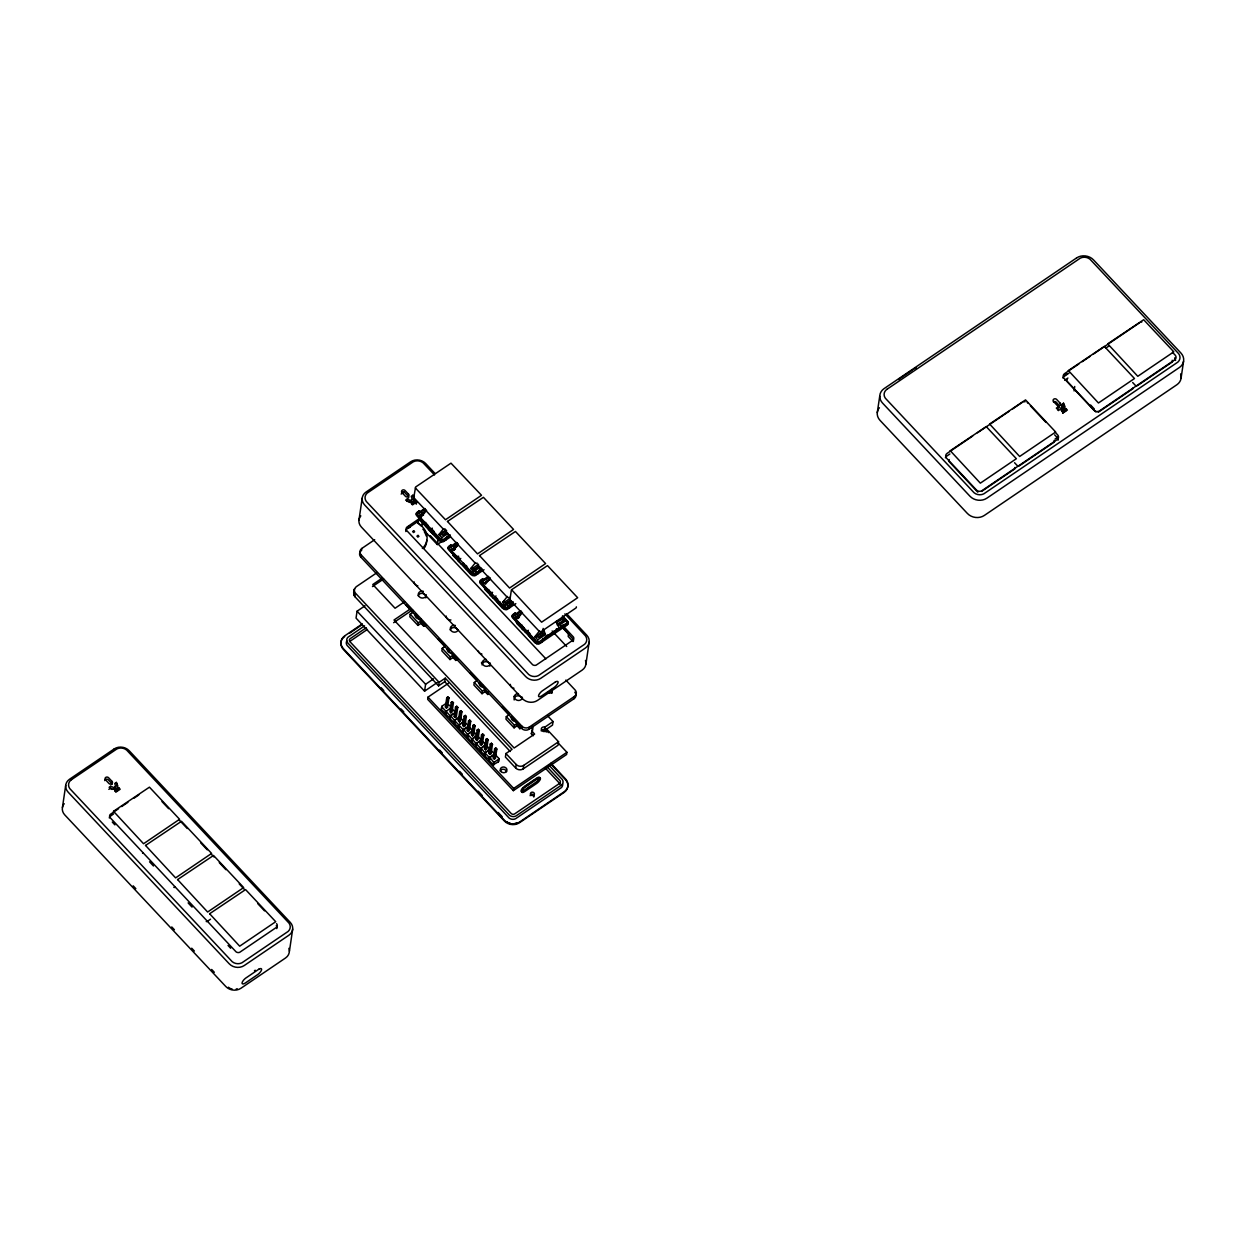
<?xml version="1.0" encoding="UTF-8"?>
<svg xmlns="http://www.w3.org/2000/svg" width="1246" height="1246" viewBox="0 0 1246 1246"><rect width="100%" height="100%" fill="white"/><g stroke="black" fill="none" stroke-linecap="round" stroke-linejoin="round"><path stroke-width="1.5" d="M537.073 778.345L537.073 778.345A3.427 1.215 -43.2 0 1 537.711 778.049L538.459 777.925A3.427 1.215 -43.2 0 1 538.677 779.389A3.427 1.215 -43.2 0 1 536.387 781.943L523.865 790.447A3.427 1.215 -43.2 0 1 521.856 790.556L521.949 789.871A3.427 1.215 -43.2 0 1 522.23 789.279M494.288 754.235L489.725 757.334L489.211 760.574L493.151 764.779L498.478 761.773L498.898 758.503L494.989 754.297M498.478 761.773L498.898 758.503M1175.585 360.437L1174.667 357.882M431.007 530.983L432.658 532.743L433.997 531.372L432.424 529.69L431.007 530.983L431.63 529.067L429.699 530.375L425.743 525.578L425.758 522.432L424.107 523.538L416.787 514.863A2.149 1.822 8.4 0 1 417.052 512.293L419.31 510.767L423.469 515.19M455.974 557.492L448.638 548.801A2.149 1.822 8.4 0 1 448.903 546.231L451.161 544.704L448.794 546.978A2.149 1.822 8.4 0 0 448.529 549.548L455.974 557.492L457.609 556.37L457.609 559.532L461.55 564.329L463.481 563.021L465.661 568.114L465.848 565.31L464.509 566.696L462.858 564.936L464.275 563.644M458.606 556.168L458.123 558.582M488.027 590.433L480.442 582.707A2.149 1.822 8.4 0 1 480.722 580.138L482.965 578.596L480.598 580.885A2.149 1.822 8.4 0 0 480.333 583.455L487.778 591.383L488.027 590.339M497.466 602.005L495.285 596.912L493.369 598.22L489.413 593.423L489.413 590.277L487.778 591.383M515.205 612.954L512.838 615.228A2.149 1.822 8.4 0 0 512.573 617.798L520.018 625.741L520.267 624.682L512.682 617.05A2.149 1.822 8.4 0 1 512.947 614.48L515.205 612.954L519.364 617.377L517.697 618.514L514.832 615.462L512.791 616.007L537.82 642.671L567.709 622.377L562.444 616.754M525.672 632.08L528.257 630.32L527.619 633.373L527.525 631.27L525.61 632.579L521.653 627.782L521.653 624.62L520.018 625.741M434.324 534.705L438.997 538.926L439.028 540.624L421.023 521.451L421.008 519.753L425.634 524.691M497.979 602.55L502.668 606.771L502.683 608.469L489.943 594.576L492.591 592.317M530.22 636.908L534.892 641.129L534.923 642.827L522.245 628.42M460.771 712.603L459.727 711.497L461.908 711.824L460.771 712.603L460.864 710.718L459.727 711.497L458.357 720.78L459.4 721.901L460.537 721.123L461.908 711.824L460.864 710.718L459.4 721.901M469.602 722.01L468.558 720.904L470.739 721.232L469.602 722.01L469.695 720.126L468.558 720.904L467.188 730.203L468.231 731.309L469.368 730.53L470.739 721.232L469.695 720.126L468.231 731.309M478.199 731.184L477.156 730.063L479.352 730.405L478.199 731.184L478.308 729.299L477.156 730.063L475.785 739.361L476.829 740.482L477.966 739.703L479.352 730.405L478.308 729.299L476.829 740.482M495.69 749.812L494.646 748.706L496.827 749.033L495.69 749.812L495.783 747.927L494.646 748.706L493.276 758.004L494.319 759.11L495.456 758.331L496.827 749.033L495.783 747.927L494.319 759.11M62.44 807.439L65.695 785.338M108.838 789.372L110.427 788.297L110.738 786.226L113.651 787.519A2.476 2.118 8.4 0 0 115.598 786.195L114.757 783.485L116.361 782.41L117.84 785.915L116.626 789.995L118.479 789.839L118.791 787.768L120.161 789.232L116.127 791.973L114.757 790.509L115.971 789.684L115.348 789.014L111.626 789.014L109.134 787.301L110.738 786.226M116.361 782.41L117.529 787.986L116.626 789.995M115.971 789.684L115.676 791.755L115.037 791.085M117.249 790.665L118.791 787.768M289.43 951.228L292.685 929.142M358.941 520.236L362.197 498.151M546.246 731.885L546.589 729.003L558.551 741.744L558.037 745.264L523.211 768.891A5.358 4.579 8.4 0 1 515.688 768.019L505.409 757.07L505.923 753.55L512.075 749.376L445.258 678.167L444.729 681.687L438.592 685.861L354.97 596.741C352.758 593.953 353.553 589.078 356.154 586.788L377.055 572.615M353.802 594.544L354.565 588.673M354.222 595.713L354.269 589.825M361.496 550.654L361.823 548.442L374.688 539.705M354.97 596.741L354.736 592.193M565.824 680.098L575.122 690.004A5.358 4.579 8.4 0 1 574.453 696.436L574.126 698.648L529.067 729.237A5.358 4.579 8.4 0 1 521.544 728.365L360.826 557.087L361.153 554.875A5.358 4.579 8.4 0 1 361.823 548.442M365.031 605.805L357.057 611.21L356.045 618.109L424.575 691.156L437.33 682.497M406.928 501.11L407.24 499.039L410.152 500.331A2.476 2.118 8.4 0 0 412.099 499.007L411.258 496.297L412.862 495.223L414.342 498.727L413.127 502.808L414.98 502.652L415.276 500.58L416.647 502.045L416.351 504.116L414.98 502.652M412.862 495.223L414.03 500.783L413.127 502.808M407.037 501.281L411.71 501.889L412.161 504.552L411.538 503.882M413.843 497.076L415.603 487.015L450.99 463.169L481.517 495.285L445.492 519.753L415.354 487.965M413.75 503.477L415.276 500.58M419.31 510.767L416.943 513.04A2.149 1.822 8.4 0 0 416.678 515.61L424.107 523.538M421.802 526.108L422.285 522.79M413.174 612.113L410.199 614.185L409.809 616.739L417.955 625.399L420.977 623.358L421.35 620.804L424.107 623.732L423.718 626.286L420.977 623.358M424.543 522.744L423.515 521.638M432.689 533.88L426.35 526.233M417.955 625.399L418.329 622.844L421.35 620.804M421.428 622.798L421.724 620.804M424.465 623.732L424.17 625.726L422.347 623.779M422.877 529.161L437.315 544.564L438.047 539.596M439.106 538.194L433.39 532.572L440.663 541.169A2.149 1.822 8.4 0 0 443.669 541.512L450.6 536.824M446.925 532.135L442.314 535.266L440.601 533.444L440.43 534.612L446.566 530.438M445.928 539.985L443.778 540.78A2.149 1.822 8.4 0 1 440.773 540.421L433.39 532.572M424.575 691.156L425.602 684.256L433.561 678.852M448.358 683.322L428.001 697.137L427.674 699.349L513.352 790.649L566.603 754.5L566.914 752.288L557.694 742.46M458.216 544.175L453.606 547.306L454.011 549.564M445.211 646.253L442.237 648.325L441.863 650.879L449.993 659.555L453.014 657.499L453.388 654.944L456.145 657.872L455.771 660.427L453.014 657.499M438.592 685.861L439.106 682.341L445.258 678.167M468.543 570.419L470.848 572.88L470.879 574.577L458.123 560.669L460.786 558.426M459.26 561.915L452.89 555.405L452.859 553.707L457.484 558.644M446.068 713.802L441.302 709.535L441.832 706.295L446.395 703.196M441.832 706.295L441.302 709.535M449.993 659.555L450.382 657L453.388 654.944M445.383 706.965L446.753 697.667L447.89 696.888L448.934 697.994L447.563 707.292L446.426 708.071L445.383 706.965L446.52 706.186L447.563 707.292M453.762 654.944L453.466 656.938L454.806 656.035M445.258 713.74L445.663 710.983L441.707 706.794M446.426 708.071L447.89 696.888M450.554 718.584L445.788 714.316C444.137 709.067 455.771 708.896 448.404 704.66M449.744 718.521L450.149 715.765L446.193 711.575M451.286 709.099L452.376 701.669L453.419 702.775L452.049 712.073L450.912 712.852L449.868 711.746L451.239 702.448L452.376 701.669L450.912 712.852M454.868 723.178L450.118 718.911L450.631 715.671L455.195 712.572M473.994 570.372L472.452 567.397L472.281 568.55L478.433 564.376M454.183 716.341L455.553 707.043L456.706 706.264L457.734 707.385L456.363 716.684L455.226 717.447L454.183 716.341L455.32 715.562L456.363 716.684M454.058 723.116L454.463 720.375L450.631 715.671M459.042 727.617L454.276 723.365L454.806 720.11L459.369 717.011M455.226 717.447L456.706 706.264M475.723 570.87L477.779 573.939L476.237 572.288M474.804 574.126L480.738 570.497L481.065 568.269M481.361 568.145L481.096 569.967L479.243 571.057M458.232 727.555L458.637 724.814L454.681 720.624M468.387 726.543L463.87 729.595L462.655 732.274L458.715 728.085L459.229 724.829L463.792 721.73M462.78 725.499L464.151 716.201L465.288 715.438L466.331 716.543L464.96 725.842L463.824 726.605L462.78 725.499L463.917 724.72L464.96 725.842M462.655 732.274L463.06 729.533L459.12 725.328M463.824 726.605L465.288 715.438M467.873 737.04L463.107 732.773L463.621 729.533L468.2 726.434M477.249 680.394L474.274 682.465L473.901 685.02L482.046 693.695L485.068 691.639L485.442 689.085L482.42 691.141L482.046 693.695M488.37 589.514L488.416 590.448M467.063 736.962L467.468 734.221L463.621 729.533M477.109 735.825L472.592 738.894L471.377 741.572L467.437 737.367L467.951 734.128L472.514 731.028M491.064 595.806L484.694 589.296L484.663 587.598L489.304 592.535M471.502 734.797L472.873 725.499L474.01 724.72L475.053 725.842L473.682 735.124L472.546 735.903L471.502 734.797L472.639 734.019L473.682 735.124M471.377 741.572L471.782 738.831L467.842 734.626M472.546 735.903L474.01 724.72M476.47 746.198L471.72 741.946L472.234 738.691L476.797 735.592M475.661 746.136L476.065 743.395L472.125 739.19M485.769 745.077L481.268 748.13L480.863 750.871L476.097 746.619L476.611 743.364L481.19 740.264L485.8 744.532M500.191 602.114L500.207 603.298L499.21 601.943M480.177 744.033L481.548 734.751L482.685 733.972L483.728 735.078L482.358 744.376L481.221 745.155L480.177 744.033L481.314 743.255L482.358 744.376M488.183 692.013L487.809 694.567L485.068 691.639M480.053 750.808L480.458 748.067L476.502 743.862M485.224 755.528L480.473 751.26L480.987 748.021L485.551 744.921M481.221 745.155L482.685 733.972M510.58 599.98L505.985 603.111L504.272 601.288L504.1 602.441L510.237 598.282M484.538 748.69L485.909 739.392L487.046 738.613L488.089 739.735L486.719 749.017L485.582 749.796L484.538 748.69L485.675 747.912L486.719 749.017M484.414 755.465L484.819 752.724L480.987 748.021M486.236 744.189L486.781 740.482M494.491 754.36L489.99 757.428L489.585 760.169L484.819 755.901L485.333 752.662L489.912 749.562L494.522 753.83M485.582 749.796L487.046 738.613M508.166 605.369L507.838 607.596L512.542 604.403L512.885 602.161L509.739 604.294M509.972 599.513L511.327 590.261M507.527 604.777L509.583 607.83L508.041 606.195M488.899 753.332L490.27 744.033L491.407 743.255L492.45 744.376L491.08 753.659L489.943 754.437L488.899 753.332L490.036 752.553L490.581 748.83M488.775 760.107L489.18 757.366L485.224 753.16M489.943 754.437L491.407 743.255M513.181 602.036L512.9 603.858L511.062 604.964M493.151 764.779L493.556 762.038L489.725 757.334M493.961 764.842L494.366 762.1L498.883 759.032M509.303 714.55L506.312 716.621L505.938 719.16L514.084 727.835L517.106 725.795L517.479 723.241L520.221 726.169L519.847 728.723L517.106 725.795M520.439 624.931L519.411 623.841M523.304 630.165L516.934 623.654L516.903 621.956L521.529 626.894M514.084 727.835L514.458 725.281L517.479 723.241M520.594 726.169L520.298 728.162L518.476 726.216M515.688 768.019L516.202 764.499L505.923 753.55M521.544 728.365L521.872 726.153L361.153 554.875M535.001 640.397L529.519 634.541L529.114 635.429L536.559 643.372A2.149 1.822 8.4 0 0 539.565 643.715L567.428 624.807A2.149 1.822 8.4 0 0 567.693 622.237L565.217 619.589M513.352 790.649L513.679 788.438L566.914 752.288M537.82 642.671L537.696 639.821L545.499 634.525L544.362 633.295L538.21 637.469L536.496 635.647L536.325 636.799L542.477 632.625L542.882 629.822M523.211 768.891L523.725 765.371L558.551 741.744M529.067 729.237L529.394 727.025L574.453 696.436M541.823 642.188L539.674 642.967A2.149 1.822 8.4 0 1 536.668 642.625L529.503 634.619M543.567 634.868L544.362 633.295M545.405 636.395L545.141 638.217L543.287 639.307L565.108 624.651L561.619 626.863M533.257 735.763L531.31 733.692L532.385 729.938A8.037 6.853 8.4 0 0 532.743 726.402M547.866 634.728L546.324 637.298M548.692 635.631L551.277 633.295L548.692 635.631A3.24 2.757 8.4 0 0 551.184 633.965M556.261 629.028L555.996 630.85L554.018 630.834M558.722 627.361L558.457 629.183L556.604 630.274M556.806 628.996L558.706 629.292L559.049 627.065M553.037 721.574L544.845 727.134L544.315 730.654L552.508 725.094L553.037 721.574L547.788 715.983M567.709 622.377L562.148 618.234L556.713 622.969M563.036 621.661L561.494 618.686M563.472 625.772L563.628 624.698L565.17 626.333L567.537 624.059A2.149 1.822 8.4 0 0 567.802 621.489L562.88 616.256M565.731 619.542L562.429 616.038M585.932 664.04L589.187 641.955M877.262 412.706L879.723 396.15M1057.916 407.037L1056.328 408.112L1058.82 409.825L1062.527 409.809L1063.165 410.479L1061.935 411.32L1063.305 412.769L1067.339 410.043L1065.969 408.579L1064.333 412.161L1063.71 411.507L1065.034 406.71L1063.539 403.206L1061.95 404.296L1062.791 407.006A2.476 2.118 8.4 0 1 1060.844 408.33L1057.916 407.037L1057.511 409.794L1058.508 410.619M1062.527 409.809L1062.76 413.251L1063.165 410.479M1063.71 411.507L1064.614 409.482L1063.134 405.978L1063.539 403.206M1065.564 411.336L1065.969 408.579M1074.068 390.917L1074.722 386.478M1181.115 377.927L1183.56 361.356M353.739 593.345L354.689 591.165M484.009 569.702L475.52 575.465A2.149 1.822 8.4 0 1 472.514 575.122L465.256 566.509L470.941 572.226L479.648 566.307M510.735 600.619L502.761 606.039L497.279 600.198L496.889 601.086L504.319 609.014A2.149 1.822 8.4 0 0 507.34 609.356L515.813 603.609M458.871 559.563L459.276 558.317L457.609 559.532M490.675 593.454L491.08 592.208L489.585 593.408L491.952 595.37M458.123 560.077L459.276 558.317M449.775 535.126L441.909 540.468L441.785 537.633L438.935 534.581L443.701 528.584M481.641 569.079L473.76 574.422L448.747 547.757L450.787 547.212L453.653 550.265L458.419 544.268M473.76 574.422L473.636 571.571L470.786 568.519L475.551 562.522M513.445 602.971L505.58 608.313L505.455 605.463L502.59 602.425L507.371 596.429M517.697 618.514L522.463 612.518M537.696 639.821L534.83 636.768L539.596 630.788M531.31 733.692L531.98 732.617A8.037 6.853 8.4 0 0 531.731 727.353M522.681 788.64L522.681 788.64A3.427 1.215 -43.2 0 1 523.086 788.142M486.392 588.813L486.47 590.479M496.329 600.588L497.652 599.217L496.079 597.535L494.662 598.828L497.201 600.961M526.902 633.186L528.569 634.946L529.893 633.56L528.32 631.893M428.25 526.715L428.281 527.525M524.145 628.919L524.192 629.713M548.614 636.176L546.932 636.161M427.425 524.364L425.914 525.563L427.02 525.61M523.32 626.567L521.825 627.766L522.915 627.813M349.659 641.519L367.477 629.37M426.568 510.33L421.802 516.327L418.936 513.274L416.896 513.819L441.909 540.468M490.223 578.175L485.457 584.172L482.607 581.119L480.567 581.664L505.58 608.313M401.15 494.055L404.327 491.905M407.24 499.039L405.635 500.113L409.841 502.403A2.476 2.118 8.4 0 0 411.787 501.079L411.896 499.942M412.473 502.481L411.258 503.322L412.628 504.77L416.647 502.045M416.896 513.819L424.761 508.477M418.936 513.274L425.182 509.022M421.755 513.352L426.366 510.237M421.584 514.52L422.394 513.959M423.671 513.399L418.874 516.732L424.715 522.853M421.288 517.261L406.741 527.26A3.489 2.975 8.4 0 0 406.43 530.235L532.665 664.757A3.489 2.975 8.4 0 0 536.138 665.162L573.16 640.023A3.489 2.975 8.4 0 0 573.471 637.064L562.367 625.103M420.977 519.333L406.43 529.332A3.489 2.975 8.4 0 0 405.853 531.544M425.743 525.578L426.599 525.002M426.272 526.731L428.188 525.423M429.777 529.877L432.346 528.133M434.558 533.646L433.81 534.16L432.658 532.743M438.935 534.581L440.601 533.444M440.991 533.319L445.445 530.298M443.888 534.955L447.08 532.79M382.335 578.019L372.788 584.499L395.06 608.25L404.529 601.802M441.785 537.633L448.046 533.381M372.476 586.57L383.612 579.016M450.351 535.11L447.392 537.119L449.245 536.014M437.315 544.564L441.925 541.434M445.741 538.693L448.887 536.559L446.971 536.247M448.747 547.757L456.612 542.415M450.787 547.212L457.048 542.976M454.276 545.203L457.422 543.069M457.111 546.262L450.725 550.67L456.223 556.526M453.653 550.265L455.32 549.128L453.606 547.306M362.29 623.919L344.753 635.834A10.716 9.143 8.4 0 0 343.413 648.699L504.474 820.335A10.716 9.143 8.4 0 0 519.535 822.08L564.173 791.771A10.716 9.143 8.4 0 0 565.513 778.906L550.872 763.3M349.441 633.28L362.197 624.62M458.123 560.669L460.054 559.361M364.58 625.881L348.101 637.127A5.342 4.563 8.4 0 0 347.525 642.656L509.474 815.242A5.342 4.563 8.4 0 0 515.937 815.99L561.65 784.964A5.342 4.563 8.4 0 0 562.226 779.435L549.143 765.402M366.308 627.688L350.064 638.762A2.663 2.274 8.4 0 0 349.783 641.503L511.296 813.622A2.663 2.274 8.4 0 0 514.505 813.996L559.688 783.329A2.663 2.274 8.4 0 0 559.968 780.572L547.103 766.804M465.07 567.179L466.705 566.073L466.175 568.659L467.032 568.067M409.778 609.31L394.016 620.01L514.131 748.005L534.612 734.096L531.715 731.013M470.786 568.519L472.452 567.397M118.572 808.685L110.24 814.448A3.489 2.975 8.4 0 0 109.928 817.423L236.164 951.944A3.489 2.975 8.4 0 0 239.637 952.349L276.659 927.226A3.489 2.975 8.4 0 0 276.97 924.252L276.534 923.644M121.687 806.567L127.902 802.346M134.116 798.125L138.789 794.948M393.627 622.689L412.535 609.855M113.604 813.918L109.928 816.519A3.489 2.975 8.4 0 0 109.321 817.952M474.165 569.22L478.776 566.089M473.636 571.571L479.897 567.335M476.377 573.051L482.202 569.048M477.888 573.191L475.629 574.718A2.149 1.822 8.4 0 1 472.623 574.375L465.256 566.509M480.567 581.664L488.432 576.322M482.607 581.119L488.853 576.867M484.523 580.169L487.669 578.035M490.021 578.082L485.239 582.365L486.065 581.804M490.519 579.079L482.545 584.499L488.37 590.697M423.718 626.286L426.039 624.713M489.413 593.423L489.927 592.473M489.943 594.576L491.859 593.267M493.447 597.722L496.017 595.977M497.263 600.276L504.443 608.266A2.149 1.822 8.4 0 0 507.449 608.624L509.692 607.082M502.59 602.425L504.272 601.288M505.455 605.463L511.701 601.226M512.791 616.007L520.672 610.665M514.832 615.462L521.093 611.225M517.651 615.555L522.261 612.425M517.479 616.723L518.305 616.163M519.566 615.602L514.769 618.935L520.61 625.04M455.771 660.427L458.092 658.854M521.653 627.782L522.51 627.19M522.183 628.919L524.099 627.626M912.399 370.015L900.562 378.052A4.688 1.667 -43.2 0 0 898.724 379.594M530.453 635.849L529.706 636.363L528.569 634.946M534.83 636.768L536.496 635.647M536.886 635.522L542.835 631.488M556.09 622.486L561.214 619.013M563.208 620.508L557.055 624.682L558.208 625.897L564.999 621.287M539.783 637.142L544.564 633.903M557.756 624.947L562.538 621.707M541.652 640.88L544.782 638.746L542.882 638.45M558.706 629.292L563.426 626.099L561.51 625.788M455.475 712.774L450.149 715.765M459.79 717.369L454.463 720.375M458.357 720.78L459.494 720.017M467.188 730.203L468.325 729.424L469.368 730.53M210.527 919.19L207.397 921.308A1.604 1.371 8.4 0 1 206.229 921.573M475.785 739.361L476.938 738.582M519.847 728.723L522.167 727.134M493.276 758.004L494.413 757.225M972.659 436.038L947.1 453.388A4.018 3.427 8.4 0 0 946.602 458.216L976.412 489.974A4.018 3.427 8.4 0 0 982.05 490.628L1057.122 439.667A4.018 3.427 8.4 0 0 1057.62 434.838L1055.035 432.082M977.456 432.783L1009.4 411.102M1012.609 408.937L1022.187 402.427M1078.974 363.879L1064.598 373.629A4.018 3.427 8.4 0 0 1064.1 378.457L1093.895 410.214A4.018 3.427 8.4 0 0 1099.548 410.869L1174.62 359.907A4.018 3.427 8.4 0 0 1175.118 355.079L1172.517 352.322M1082.167 361.714L1090.157 356.294M1093.349 354.113L1139.669 322.683M1063.913 375.809L1067.137 373.629M1068.975 373.146L1064.193 376.401A4.018 3.427 8.4 0 0 1062.916 378.021M1105.716 348.21L1108.924 346.03M949.888 453.98L946.695 456.145A4.018 3.427 8.4 0 0 945.418 457.765M1064.707 380.248L1067.915 378.052M1061.545 407.053L1063.134 405.978M524.753 786.693L535.079 779.669M527.089 788.78L530.048 786.771M1054.988 439.09L1057.947 437.081M981.661 491.391L1014.509 469.088A1.604 1.371 8.4 0 0 1014.929 467.468M1098.224 412.27L1132.63 388.908A1.604 1.371 8.4 0 0 1133.175 387.646M1137.551 385.575L1171.956 362.212M480.738 570.497L478.838 570.201M511.327 604.824L512.542 604.403M445.663 710.983L446.473 711.045M458.637 724.814L463.964 721.823L460.07 717.089M463.06 729.533L463.87 729.595M467.468 734.221L472.779 731.231L468.901 726.496M471.782 738.831L472.592 738.894M476.065 743.395L481.392 740.404L477.514 735.67M480.458 748.067L481.268 748.13M484.819 752.724L490.145 749.718L486.252 744.983M489.18 757.366L489.99 757.428M493.556 762.038L494.366 762.1M450.881 707.977L455.491 712.245M544.845 727.134L544.486 727.01A2.679 2.29 8.4 0 0 541.325 728.91A2.679 2.29 8.4 0 0 543.926 731.542A2.679 2.29 8.4 0 0 546.636 729.19L546.589 729.003M464.509 566.696L465.397 567.07M112.015 789.419L110.427 788.297M1132.676 382.522L1135.293 385.31A1.604 1.371 8.4 0 0 1136.788 385.839M1090.562 404.997L1094.377 409.062M1095.966 412.005L1067.183 381.323A1.604 1.371 8.4 0 1 1067.09 379.656M1061.748 405.293L1064.364 408.081M1059.661 405.869L1056.234 402.209A2.009 1.713 8.4 0 0 1053.4 401.882M1030.426 405.838L1045.97 422.41M1054.63 434.838L1057.215 437.595A4.018 3.427 8.4 0 1 1058.134 440.15M1014.54 462.702L1017.157 465.49A1.604 1.371 8.4 0 0 1019.415 465.755L1053.82 442.408A1.604 1.371 8.4 0 0 1054.023 440.477M977.845 492.186L949.047 461.518A1.604 1.371 8.4 0 1 949.25 459.587M434.994 473.449L425.68 463.528A10.716 9.143 8.4 0 0 410.635 461.783L365.981 492.092A10.716 9.143 8.4 0 0 364.642 504.957L525.703 676.594A10.716 9.143 8.4 0 0 540.748 678.338L585.402 648.029A10.716 9.143 8.4 0 0 586.741 635.164L566.774 613.889M434.527 474.928L423.11 462.858A8.021 6.853 8.4 0 0 413.392 461.736L367.149 493.12A8.021 6.853 8.4 0 0 366.277 501.422L528.693 674.491A8.021 6.853 8.4 0 0 538.397 675.612L584.654 644.229A8.021 6.853 8.4 0 0 585.511 635.927L564.89 613.842M562.039 626.691L568.597 633.684L568.192 636.441L572.942 641.519M560.731 625.741L573.16 639.136A3.489 2.975 8.4 0 1 573.269 641.425M552.134 630.99L566.696 646.503M542.477 632.625L544.191 634.463M429.527 528.288L433.297 532.307M525.423 630.492L529.192 634.51M419.995 519.535L421.366 520.999M439.371 540.172L440.741 541.636M453.233 554.953L451.145 550.685M471.222 574.126L472.592 575.574M485.037 588.844L482.607 583.175M503.026 608.017L504.396 609.481M515.906 621.738L517.277 623.202M535.266 642.375L536.637 643.824M417.052 521.56L421.039 525.812M430.337 535.718L545.904 658.869M409.233 526.014L410.152 526.996L409.062 527.743L408.143 526.762M544.518 728.412L548.474 732.617M546.2 731.682L544.081 729.704A2.679 2.29 8.4 0 0 541.169 730.841M406.103 604.902L413.111 612.378M438.14 639.058L445.149 646.534M470.178 673.198L476.019 679.428M502.216 707.339L509.24 714.815M485.504 691.094L488.261 694.022M410.199 614.185L418.329 622.844M442.237 648.325L450.382 657M474.274 682.465L482.42 691.141M506.312 716.621L514.458 725.281M550.763 764L565.419 779.591A10.716 9.143 8.4 0 1 564.08 792.456L519.426 822.765A10.716 9.143 8.4 0 1 504.381 821.021L343.32 649.384A10.716 9.143 8.4 0 1 344.659 636.519M545.374 768.159L559.563 783.345A2.663 2.274 8.4 0 1 559.984 784.482M444.729 681.687L510.237 751.494M355.484 593.221L439.106 682.341M490.036 752.553L491.08 753.659M357.057 611.21L425.602 684.256M428.001 697.137L513.679 788.438M381.136 687.714L383.784 690.549M401.087 708.974L403.751 711.809M439.651 750.076L442.314 752.911M459.618 771.336L462.266 774.171M478.23 791.194L482.218 795.446M498.182 812.454L502.185 816.706M161.98 801.583L168.646 808.685M179.299 820.039L187.289 828.543M200.606 842.748L207.272 849.834M211.259 854.102L213.923 856.937M219.265 862.606L225.915 869.708M239.232 883.897L244.559 889.582M257.875 903.771L264.541 910.873M112.28 822.08L114.897 824.868M149.551 861.796L153.476 865.986M188.13 902.914L192.055 907.104M228.034 945.434L230.65 948.222M133.182 885.844L135.845 888.678M171.761 926.946L174.424 929.781M191.713 948.206L194.376 951.041M211.664 969.466L214.328 972.301M474.524 732.492L477.125 735.296M464.493 721.808L468.403 725.997M276.223 925.716L276.659 926.323A3.489 2.975 8.4 0 1 276.768 928.613M556.401 621.318L558.208 625.897M543.1 628.405L545.499 634.525M1062.262 408.065L1062.386 409.763A2.476 2.118 8.4 0 1 1061.639 410.666M115.177 786.569L115.302 788.266A2.476 2.118 8.4 0 1 113.993 789.45M518.336 623.748L519.006 625.009A1.604 1.371 8.4 0 0 520.205 625.29M422.425 521.544L423.11 522.822A1.604 1.371 8.4 0 0 424.31 523.102M483.152 685.58A4.018 3.427 8.4 0 1 479.57 682.606M483.978 687.169A4.018 3.427 8.4 0 1 480.972 686.484L480.208 685.845A4.018 3.427 8.4 0 1 479.523 682.419M449.167 650.739A4.018 3.427 8.4 0 1 448.404 650.101M447.844 649.322A4.018 3.427 8.4 0 1 447.532 648.465M451.924 653.029A4.018 3.427 8.4 0 1 448.934 652.328L448.171 651.689A4.018 3.427 8.4 0 1 447.47 648.278M515.205 719.721A4.018 3.427 8.4 0 1 511.608 716.746M516.015 721.309A4.018 3.427 8.4 0 1 513.025 720.624L512.246 719.986A4.018 3.427 8.4 0 1 511.561 716.575M418.049 617.05A4.018 3.427 8.4 0 1 415.806 615.181M415.479 614.309A4.018 3.427 8.4 0 1 415.448 613.421M420.883 618.655A4.018 3.427 8.4 0 1 416.896 618.187L416.117 617.549A4.018 3.427 8.4 0 1 415.432 614.138M426.771 540.266A19.422 16.572 8.4 0 1 424.029 548.427M424.341 531.824A19.422 16.572 8.4 0 1 426.194 535.936M417.69 523.164A19.422 16.572 8.4 0 1 422.363 548.489M470.225 573.098A1.604 1.371 8.4 0 1 469.695 572.521M551.277 633.295A3.24 2.757 8.4 0 1 548.785 634.962M550.031 634.775A2.149 1.822 8.4 0 1 546.683 635.99M535.048 641.612A1.604 1.371 8.4 0 1 533.677 639.728M439.153 539.425A1.604 1.371 8.4 0 1 437.782 537.524M502.808 607.269A1.604 1.371 8.4 0 1 501.453 605.369M346.886 640.833A5.342 4.563 8.4 0 0 347.12 645.412L509.069 817.999A5.342 4.563 8.4 0 0 515.533 818.747L561.245 787.721A5.342 4.563 8.4 0 0 562.569 783.89M516.654 822.812A8.021 6.853 8.4 0 1 514.769 823.497M510.626 823.481A8.021 6.853 8.4 0 1 508.664 822.796M507.761 822.282A8.021 6.853 8.4 0 1 506.951 821.69M534.004 796.615A2.009 1.713 8.4 0 1 533.755 797.004M530.126 795.711A2.009 1.713 8.4 0 1 534.098 795.727M510.253 598.843A1.604 1.371 8.4 0 0 510.33 600.525L539.113 631.192A1.604 1.371 8.4 0 0 541.371 631.457L575.777 608.11A1.604 1.371 8.4 0 0 576.337 606.833M478.495 564.454A1.604 1.371 8.4 0 0 478.293 566.385L507.075 597.052A1.604 1.371 8.4 0 0 509.334 597.317M446.457 530.298A1.604 1.371 8.4 0 0 446.255 532.229L475.038 562.912A1.604 1.371 8.4 0 0 477.296 563.176M414.404 496.157A1.604 1.371 8.4 0 0 414.202 498.089L443 528.771A1.604 1.371 8.4 0 0 445.258 529.02M522.401 697.23A4.018 3.427 8.4 0 1 518.367 700.47A4.018 3.427 8.4 0 1 514.396 696.841A4.018 3.427 8.4 0 1 518.445 693.601M513.959 688.244A4.018 3.427 8.4 0 1 510.33 684.365M551.62 689.443A2.679 2.29 8.4 0 1 551.293 692.651A2.679 2.29 8.4 0 1 547.524 692.215M490.363 663.09A4.018 3.427 8.4 0 1 486.314 666.33A4.018 3.427 8.4 0 1 482.358 662.701A4.018 3.427 8.4 0 1 486.407 659.461M481.922 654.088A4.018 3.427 8.4 0 1 478.339 651.113M458.17 629.822A4.018 3.427 8.4 0 1 453.248 632.018A4.018 3.427 8.4 0 1 450.46 627.673A4.018 3.427 8.4 0 1 455.397 625.476M450.927 619.947A4.018 3.427 8.4 0 1 449.884 619.947M448.856 619.714A4.018 3.427 8.4 0 1 446.239 616.069M426.288 594.794A4.018 3.427 8.4 0 1 422.581 598.049A4.018 3.427 8.4 0 1 418.329 595.012A4.018 3.427 8.4 0 1 421.288 591.227M422.316 591.165A4.018 3.427 8.4 0 1 423.36 591.336M417.846 585.807A4.018 3.427 8.4 0 1 414.202 581.929M514.193 699.956A4.018 3.427 8.4 0 1 517.588 695.813A4.018 3.427 8.4 0 1 522.09 699.442M550.156 690.923A2.679 2.29 8.4 0 1 551.9 693.337M482.031 664.912A4.018 3.427 8.4 0 1 486.594 661.719A4.018 3.427 8.4 0 1 489.896 666.174M450.133 629.884A4.018 3.427 8.4 0 1 457.874 630.258M418.095 595.728A4.018 3.427 8.4 0 1 423.033 593.548A4.018 3.427 8.4 0 1 425.805 597.893M529.394 727.025A5.358 4.579 8.4 0 1 521.872 726.153M360.826 557.087A5.358 4.579 8.4 0 1 360.546 551.495M574.795 692.215A5.358 4.579 8.4 0 1 574.126 698.648M523.725 765.371A5.358 4.579 8.4 0 1 516.202 764.499M482.295 662.047A2.679 2.29 8.4 0 1 481.392 662.919M514.551 695.642A2.679 2.29 8.4 0 1 513.944 696.685M360.826 515.86A10.716 9.143 8.4 0 0 361.387 527.042L522.448 698.679A10.716 9.143 8.4 0 0 537.493 700.423L582.147 670.114A10.716 9.143 8.4 0 0 585.48 660.458M408.563 497.964A2.009 1.713 8.4 0 0 408.205 496.266L404.779 492.606A2.009 1.713 8.4 0 0 401.617 492.606M500.144 770.963A3.349 2.85 8.4 0 1 506.577 771.695M539.456 778.968A4.501 1.589 -43.2 0 0 536.652 778.111L524.815 786.148A4.501 1.589 -43.2 0 0 521.03 790.805A4.501 1.589 -43.2 0 0 524.13 790.789M539.253 779.357A4.501 1.589 -43.2 0 1 538.677 780.198M538.319 780.635A4.501 1.589 -43.2 0 1 537.742 781.273M537.088 781.865A4.501 1.589 -43.2 0 1 536.419 782.426M877.947 410.105A12.055 10.28 8.4 0 0 880.019 420.354L967.41 513.477A12.055 10.28 8.4 0 0 984.34 515.439L1176.863 384.749A12.055 10.28 8.4 0 0 1180.616 373.893M878.586 408.89A12.055 10.28 8.4 0 1 879.411 407.769M913.879 369.018A4.688 1.667 -43.2 0 1 914.782 368.473M915.623 368.131A4.688 1.667 -43.2 0 1 916.308 368.006M1023.558 401.835A4.018 3.427 8.4 0 1 1025.115 401.757M1027.265 402.583A4.018 3.427 8.4 0 1 1027.825 403.081M1141.04 322.091A4.018 3.427 8.4 0 1 1141.819 321.982M1172.159 360.281A1.604 1.371 8.4 0 1 1172.237 361.963M175.359 887.168A1.604 1.371 8.4 0 1 173.786 887.339M143.321 853.012A1.604 1.371 8.4 0 1 142.574 853.292M112.156 784.279A2.009 1.713 8.4 0 0 111.719 783.454L108.293 779.794A2.009 1.713 8.4 0 0 104.757 780.619M255.196 970.198A5.031 1.791 -43.2 0 1 254.449 970.821M288.885 948.346A10.716 9.143 8.4 0 1 285.536 957.987L240.899 988.296A10.716 9.143 8.4 0 1 225.838 986.552L64.776 814.915A10.716 9.143 8.4 0 1 62.939 805.804M63.499 804.729A10.716 9.143 8.4 0 1 64.231 803.732M237.207 988.732A8.021 6.853 8.4 0 1 236.226 989.028M232.083 989.013A8.021 6.853 8.4 0 1 231.086 988.717M230.121 988.312A8.021 6.853 8.4 0 1 228.423 987.221M113.495 811.302L143.555 843.744L179.58 819.276L149.442 787.161L113.495 811.302M145.533 845.442L175.593 877.885L211.618 853.432L181.48 821.301L145.533 845.442M177.586 879.583L207.63 912.025L243.671 887.573L213.518 855.457L177.586 879.583M209.624 913.739L239.684 946.181L275.709 921.713L245.571 889.597L209.624 913.739M447.47 521.451L477.53 553.894L513.554 529.441L483.417 497.31L447.47 521.451M479.508 555.591L509.567 588.034L545.592 563.581L515.455 531.466L479.508 555.591M511.561 589.732L541.605 622.19L577.646 597.722L547.492 565.606L511.561 589.732M950.277 450.725L980.337 483.168L1016.362 458.715L986.225 426.599L950.277 450.725M989.604 424.029L1019.649 456.472L1055.689 432.019L1025.536 399.904L989.604 424.029M1068.398 370.545L1098.458 402.988L1134.483 378.535L1104.345 346.404L1068.398 370.545M1107.725 343.849L1137.785 376.292L1173.81 351.839L1143.672 319.724L1107.725 343.849M71.474 779.669L70.648 780.308A8.021 6.853 8.4 0 0 69.792 788.609L232.192 961.678A8.021 6.853 8.4 0 0 241.895 962.815L288.153 931.416A8.021 6.853 8.4 0 0 289.01 923.115L126.609 750.045A8.021 6.853 8.4 0 0 116.906 748.924L71.474 779.669M887.059 389.219L886.202 389.889A8.021 6.853 8.4 0 0 885.33 398.19L974.061 492.731A8.021 6.853 8.4 0 0 983.764 493.868L1177.891 362.088A8.021 6.853 8.4 0 0 1178.763 353.786L1090.032 259.246A8.021 6.853 8.4 0 0 1080.329 258.124L887.059 389.219M413.719 530.796L412.628 531.544L413.547 532.525L414.638 531.777L413.719 530.796M418.033 535.406L416.943 536.138L417.862 537.119L418.952 536.387L418.033 535.406M114.134 748.971L69.48 779.28A10.716 9.143 8.4 0 0 68.141 792.145L229.217 963.781A10.716 9.143 8.4 0 0 244.263 965.525L288.901 935.216A10.716 9.143 8.4 0 0 290.24 922.352L129.179 750.715A10.716 9.143 8.4 0 0 114.134 748.971M1076.591 257.938L884.068 388.627A12.055 10.28 8.4 0 0 882.573 403.097L969.949 496.22A12.055 10.28 8.4 0 0 986.879 498.182L1179.401 367.492A12.055 10.28 8.4 0 0 1180.912 353.023L1093.521 259.9A12.055 10.28 8.4 0 0 1076.591 257.938M448.934 697.994L447.797 698.772L446.753 697.667L448.934 697.994M453.419 702.775L452.282 703.554L451.239 702.448L453.419 702.775M457.734 707.385L456.597 708.164L455.553 707.043L457.734 707.385M466.331 716.543L465.194 717.322L464.151 716.201L466.331 716.543M475.053 725.842L473.916 726.605L472.873 725.499L475.053 725.842M555.373 681.983L542.041 691.047A5.031 1.791 -43.2 0 0 538.537 695.86A5.031 1.791 -43.2 0 0 541.776 695.844L554.377 687.278A5.031 1.791 -43.2 0 0 558.083 682.512A5.031 1.791 -43.2 0 0 555.373 681.983M483.728 735.078L482.591 735.856L481.548 734.751L483.728 735.078M488.089 739.735L486.952 740.498L485.909 739.392L488.089 739.735M492.45 744.376L491.313 745.155L490.27 744.033L492.45 744.376M537.338 778.843L525.5 786.88A4.501 1.589 -43.2 0 0 521.716 791.522A4.501 1.589 -43.2 0 0 524.815 791.506L536.652 783.469A4.501 1.589 -43.2 0 0 540.437 778.828A4.501 1.589 -43.2 0 0 537.338 778.843M258.872 969.186L245.54 978.235A5.031 1.791 -43.2 0 0 242.051 983.047A5.031 1.791 -43.2 0 0 245.275 983.032L257.875 974.465A5.031 1.791 -43.2 0 0 261.582 969.715A5.031 1.791 -43.2 0 0 258.872 969.186M1060.066 403.097L1056.639 399.452A2.009 1.713 8.4 0 0 1053.82 399.125A2.009 1.713 8.4 0 0 1053.555 401.539L1056.982 405.184A2.009 1.713 8.4 0 0 1059.816 405.511A2.009 1.713 8.4 0 0 1060.066 403.097M408.517 494.195L405.09 490.535A2.009 1.713 8.4 0 0 402.271 490.208A2.009 1.713 8.4 0 0 402.022 492.622L405.448 496.282A2.009 1.713 8.4 0 0 408.267 496.609A2.009 1.713 8.4 0 0 408.517 494.195M112.015 781.382L108.589 777.738A2.009 1.713 8.4 0 0 105.77 777.411A2.009 1.713 8.4 0 0 105.521 779.809L108.947 783.469A2.009 1.713 8.4 0 0 111.766 783.796A2.009 1.713 8.4 0 0 112.015 781.382M530.889 794.917A2.009 1.713 8.4 0 0 534.3 794.543A2.009 1.713 8.4 0 0 532.089 792.176A2.009 1.713 8.4 0 0 530.889 794.917M501.048 771.586A3.349 2.85 8.4 0 0 506.748 770.963A3.349 2.85 8.4 0 0 503.041 767.006A3.349 2.85 8.4 0 0 501.048 771.586"/></g></svg>
